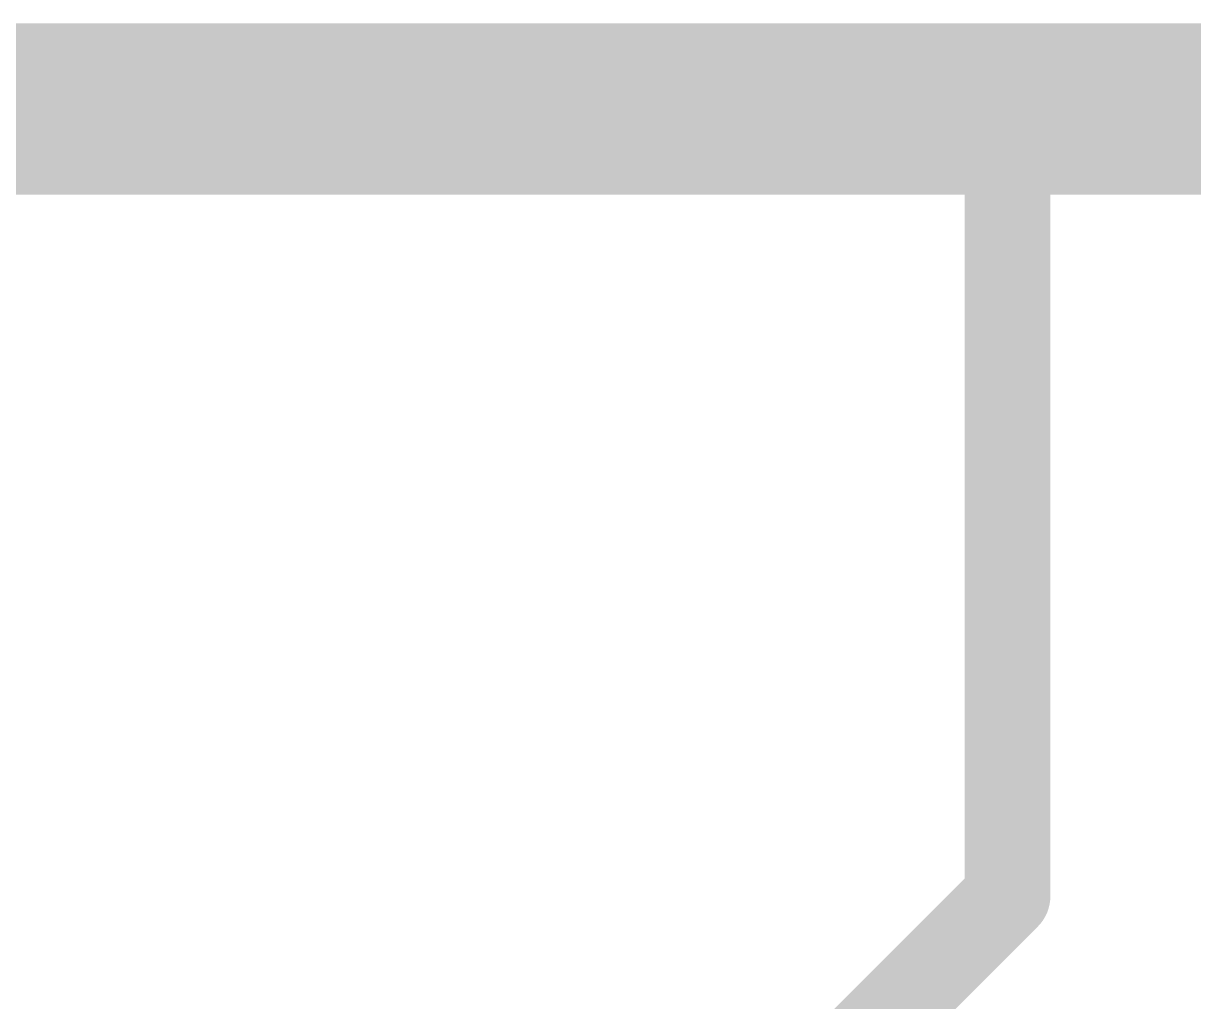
# Model space of a CAD drawing. Extents: x 6.7 to 91.9, y 5.9 to 27.4.
# Drawn here: x 44.75 to 46.831, y 16.613 to 18.352 of the extents above; entities that cross this region are included whole.
import ezdxf

# ---------------------------------------------------------------- set-up
doc = ezdxf.new("R2010")
doc.units = 0
doc.layers.add('1', color=22, linetype='CONTINUOUS')

msp = doc.modelspace()

# ---------------------------------------------------------------- linework, layer by layer
at = {"layer": '1'}
for points, const_width in [([(41.6, 18.2), (46.5, 18.2)], 0.3048), ([(46.5, 18.2), (50, 18.2)], 0.3048), ([(46.5, 16.8), (46.5, 18.2)], 0.1524), ([(45.925, 16.225), (46.5, 16.8)], 0.1524)]:
    msp.add_lwpolyline(points, dxfattribs=dict(at, const_width=const_width))
for points, const_width in [([(46.5, 18.2762, 1), (46.5, 18.1238)], 0.1524), ([(46.5, 18.1238, 1), (46.5, 18.2762)], 0.1524), ([(46.5381, 18.2, 1), (46.4619, 18.2)], 0.0762), ([(46.5269, 16.7731, 1), (46.4731, 16.8269)], 0.0762), ([(46.4619, 16.8, 1), (46.5381, 16.8)], 0.0762)]:
    msp.add_lwpolyline(points, format="xyb", dxfattribs=dict(at, const_width=const_width))

doc.saveas('drawing.dxf')
